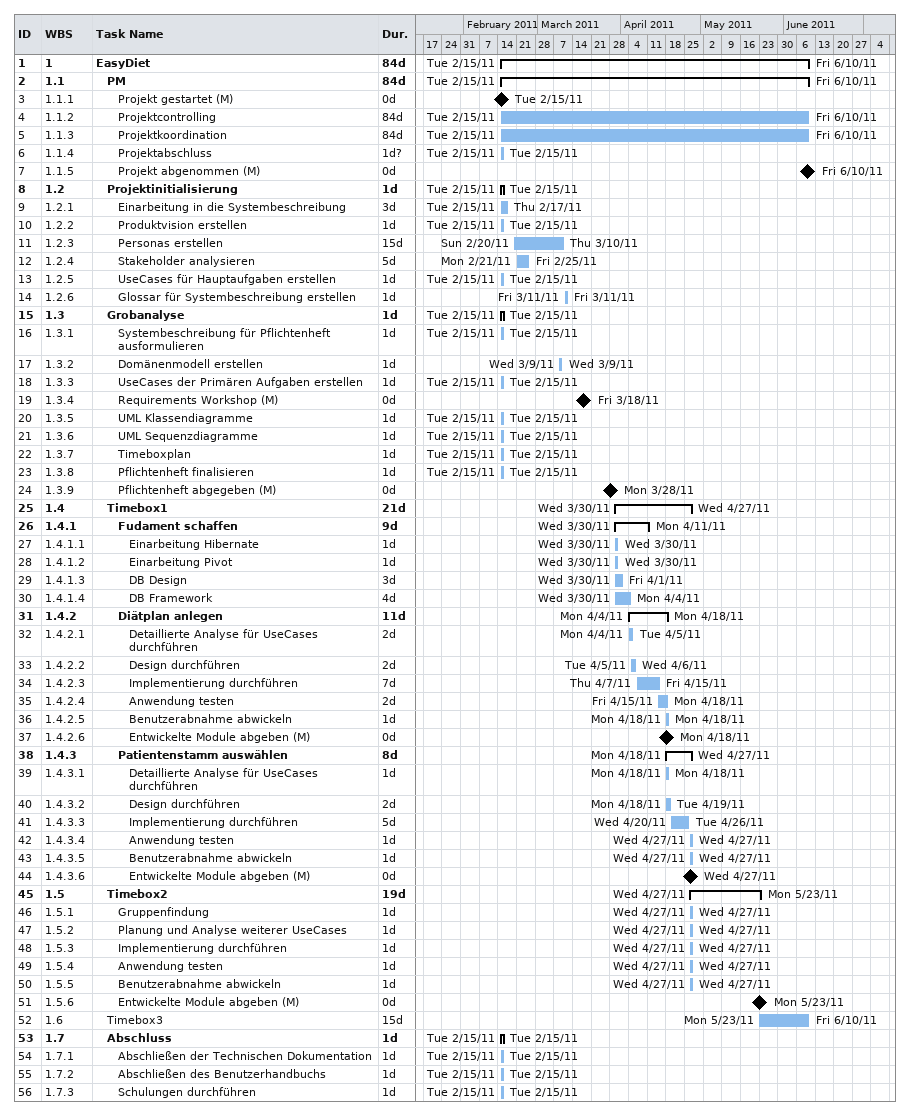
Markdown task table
| ID | WBS | Task | Duration | Start | Finish |
|---|---|---|---|---|---|
| 1 | 1 | **EasyDiet** | 84d | 2011-02-15 | 2011-06-10 |
| 2 | 1.1 | **PM** | 84d | 2011-02-15 | 2011-06-10 |
| 3 | 1.1.1 | Projekt gestartet (M) | 0d | 2011-02-15 | 2011-02-15 |
| 4 | 1.1.2 | Projektcontrolling | 84d | 2011-02-15 | 2011-06-10 |
| 5 | 1.1.3 | Projektkoordination | 84d | 2011-02-15 | 2011-06-10 |
| 6 | 1.1.4 | Projektabschluss | 1d? | 2011-02-15 | 2011-02-15 |
| 7 | 1.1.5 | Projekt abgenommen (M) | 0d | 2011-06-10 | 2011-06-10 |
| 8 | 1.2 | **Projektinitialisierung** | 1d | 2011-02-15 | 2011-02-15 |
| 9 | 1.2.1 | Einarbeitung in die Systembeschreibung | 3d | 2011-02-15 | 2011-02-17 |
| 10 | 1.2.2 | Produktvision erstellen | 1d | 2011-02-15 | 2011-02-15 |
| 11 | 1.2.3 | Personas erstellen | 15d | 2011-02-20 | 2011-03-10 |
| 12 | 1.2.4 | Stakeholder analysieren | 5d | 2011-02-21 | 2011-02-25 |
| 13 | 1.2.5 | UseCases für Hauptaufgaben erstellen | 1d | 2011-02-15 | 2011-02-15 |
| 14 | 1.2.6 | Glossar für Systembeschreibung erstellen | 1d | 2011-03-11 | 2011-03-11 |
| 15 | 1.3 | **Grobanalyse** | 1d | 2011-02-15 | 2011-02-15 |
| 16 | 1.3.1 | Systembeschreibung für Pflichtenheft ausformulieren | 1d | 2011-02-15 | 2011-02-15 |
| 17 | 1.3.2 | Domänenmodell erstellen | 1d | 2011-03-09 | 2011-03-09 |
| 18 | 1.3.3 | UseCases der Primären Aufgaben erstellen | 1d | 2011-02-15 | 2011-02-15 |
| 19 | 1.3.4 | Requirements Workshop (M) | 0d | 2011-03-18 | 2011-03-18 |
| 20 | 1.3.5 | UML Klassendiagramme | 1d | 2011-02-15 | 2011-02-15 |
| 21 | 1.3.6 | UML Sequenzdiagramme | 1d | 2011-02-15 | 2011-02-15 |
| 22 | 1.3.7 | Timeboxplan | 1d | 2011-02-15 | 2011-02-15 |
| 23 | 1.3.8 | Pflichtenheft finalisieren | 1d | 2011-02-15 | 2011-02-15 |
| 24 | 1.3.9 | Pflichtenheft abgegeben (M) | 0d | 2011-03-28 | 2011-03-28 |
| 25 | 1.4 | **Timebox1** | 21d | 2011-03-30 | 2011-04-27 |
| 26 | 1.4.1 | **Fudament schaffen** | 9d | 2011-03-30 | 2011-04-11 |
| 27 | 1.4.1.1 | Einarbeitung Hibernate | 1d | 2011-03-30 | 2011-03-30 |
| 28 | 1.4.1.2 | Einarbeitung Pivot | 1d | 2011-03-30 | 2011-03-30 |
| 29 | 1.4.1.3 | DB Design | 3d | 2011-03-30 | 2011-04-01 |
| 30 | 1.4.1.4 | DB Framework | 4d | 2011-03-30 | 2011-04-04 |
| 31 | 1.4.2 | **Diätplan anlegen** | 11d | 2011-04-04 | 2011-04-18 |
| 32 | 1.4.2.1 | Detaillierte Analyse für UseCases durchführen | 2d | 2011-04-04 | 2011-04-05 |
| 33 | 1.4.2.2 | Design durchführen | 2d | 2011-04-05 | 2011-04-06 |
| 34 | 1.4.2.3 | Implementierung durchführen | 7d | 2011-04-07 | 2011-04-15 |
| 35 | 1.4.2.4 | Anwendung testen | 2d | 2011-04-15 | 2011-04-18 |
| 36 | 1.4.2.5 | Benutzerabnahme abwickeln | 1d | 2011-04-18 | 2011-04-18 |
| 37 | 1.4.2.6 | Entwickelte Module abgeben (M) | 0d | 2011-04-18 | 2011-04-18 |
| 38 | 1.4.3 | **Patientenstamm auswählen** | 8d | 2011-04-18 | 2011-04-27 |
| 39 | 1.4.3.1 | Detaillierte Analyse für UseCases durchführen | 1d | 2011-04-18 | 2011-04-18 |
| 40 | 1.4.3.2 | Design durchführen | 2d | 2011-04-18 | 2011-04-19 |
| 41 | 1.4.3.3 | Implementierung durchführen | 5d | 2011-04-20 | 2011-04-26 |
| 42 | 1.4.3.4 | Anwendung testen | 1d | 2011-04-27 | 2011-04-27 |
| 43 | 1.4.3.5 | Benutzerabnahme abwickeln | 1d | 2011-04-27 | 2011-04-27 |
| 44 | 1.4.3.6 | Entwickelte Module abgeben (M) | 0d | 2011-04-27 | 2011-04-27 |
| 45 | 1.5 | **Timebox2** | 19d | 2011-04-27 | 2011-05-23 |
| 46 | 1.5.1 | Gruppenfindung | 1d | 2011-04-27 | 2011-04-27 |
| 47 | 1.5.2 | Planung und Analyse weiterer UseCases | 1d | 2011-04-27 | 2011-04-27 |
| 48 | 1.5.3 | Implementierung durchführen | 1d | 2011-04-27 | 2011-04-27 |
| 49 | 1.5.4 | Anwendung testen | 1d | 2011-04-27 | 2011-04-27 |
| 50 | 1.5.5 | Benutzerabnahme abwickeln | 1d | 2011-04-27 | 2011-04-27 |
| 51 | 1.5.6 | Entwickelte Module abgeben (M) | 0d | 2011-05-23 | 2011-05-23 |
| 52 | 1.6 | Timebox3 | 15d | 2011-05-23 | 2011-06-10 |
| 53 | 1.7 | **Abschluss** | 1d | 2011-02-15 | 2011-02-15 |
| 54 | 1.7.1 | Abschließen der Technischen Dokumentation | 1d | 2011-02-15 | 2011-02-15 |
| 55 | 1.7.2 | Abschließen des Benutzerhandbuchs | 1d | 2011-02-15 | 2011-02-15 |
| 56 | 1.7.3 | Schulungen durchführen | 1d | 2011-02-15 | 2011-02-15 |
